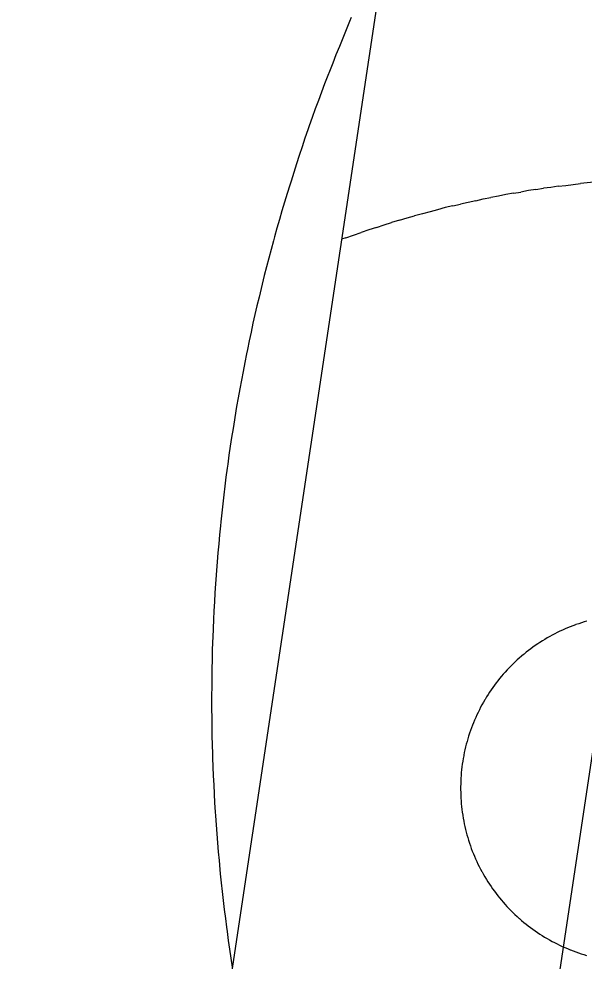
# Model space of a CAD drawing. Header units: metres. Extents: x 708058 to 716328, y 4237327 to 4243479.
# Drawn here: x 709996 to 710973, y 4240027 to 4241655 of the extents above; entities that cross this region are included whole.
import ezdxf

# ---------------------------------------------------------------- set-up
doc = ezdxf.new("R2010")
doc.units = ezdxf.units.M

msp = doc.modelspace()

# ---------------------------------------------------------------- linework, layer by layer
at = {"layer": 'AUX_DME ATE'}
msp.add_polyline3d([(710976, 4240615.2, 69.4), (710971.3, 4240613.8, 69.4), (710966.6, 4240612.4, 69.4), (710962, 4240610.8, 69.4), (710957.3, 4240609.2, 69.4), (710956.6, 4240609, 69.4), (710952, 4240607.3, 69.4), (710947.4, 4240605.5, 69.4), (710942.9, 4240603.6, 69.4), (710938.4, 4240601.7, 69.4), (710933.9, 4240599.7, 69.4), (710929.5, 4240597.7, 69.4), (710925, 4240595.5, 69.4), (710920.7, 4240593.3, 69.4), (710916.3, 4240591, 69.4), (710912, 4240588.7, 69.4), (710907.8, 4240586.3, 69.4), (710903.6, 4240583.8, 69.4), (710899.4, 4240581.2, 69.4), (710895.2, 4240578.6, 69.4), (710891.2, 4240575.9, 69.4), (710887.1, 4240573.1, 69.4), (710883.1, 4240570.3, 69.4), (710879.2, 4240567.4, 69.4), (710875.2, 4240564.5, 69.4), (710871.4, 4240561.4, 69.4), (710867.6, 4240558.4, 69.4), (710867, 4240557.9, 69.4), (710863.2, 4240554.7, 69.4), (710859.5, 4240551.5, 69.4), (710855.9, 4240548.2, 69.4), (710852.3, 4240544.9, 69.4), (710848.8, 4240541.5, 69.4), (710845.3, 4240538, 69.4), (710841.9, 4240534.5, 69.4), (710838.5, 4240531, 69.4), (710835.2, 4240527.4, 69.4), (710831.9, 4240523.7, 69.4), (710828.7, 4240520, 69.4), (710825.6, 4240516.2, 69.4), (710822.6, 4240512.4, 69.4), (710819.6, 4240508.5, 69.4), (710816.6, 4240504.6, 69.4), (710813.7, 4240500.6, 69.4), (710810.9, 4240496.6, 69.4), (710808.2, 4240492.5, 69.4), (710805.5, 4240488.4, 69.4), (710802.9, 4240484.3, 69.4), (710800.4, 4240480.1, 69.4), (710800, 4240479.4, 69.4), (710797.5, 4240475.2, 69.4), (710795.1, 4240470.9, 69.4), (710792.8, 4240466.6, 69.4), (710790.6, 4240462.2, 69.4), (710788.4, 4240457.8, 69.4), (710786.3, 4240453.4, 69.4), (710784.2, 4240449, 69.4), (710782.3, 4240444.5, 69.4), (710780.4, 4240439.9, 69.4), (710778.6, 4240435.4, 69.4), (710776.8, 4240430.8, 69.4), (710775.2, 4240426.2, 69.4), (710773.6, 4240421.6, 69.4), (710772.1, 4240416.9, 69.4), (710770.6, 4240412.2, 69.4), (710769.3, 4240407.5, 69.4), (710768, 4240402.8, 69.4), (710766.8, 4240398, 69.4), (710765.7, 4240393.3, 69.4), (710764.6, 4240388.5, 69.4), (710763.7, 4240383.7, 69.4), (710763.5, 4240382.9, 69.4), (710762.6, 4240378.1, 69.4), (710761.8, 4240373.3, 69.4), (710761.1, 4240368.4, 69.4), (710760.5, 4240363.5, 69.4), (710759.9, 4240358.7, 69.4), (710759.4, 4240353.8, 69.4), (710759, 4240348.9, 69.4), (710758.7, 4240344, 69.4), (710758.5, 4240339.1, 69.4), (710758.3, 4240334.2, 69.4), (710758.2, 4240329.3, 69.4), (710758.2, 4240324.4, 69.4), (710758.3, 4240319.6, 69.4), (710758.4, 4240314.7, 69.4), (710758.7, 4240309.8, 69.4), (710759, 4240304.9, 69.4), (710759.4, 4240300, 69.4), (710759.9, 4240295.1, 69.4), (710760.4, 4240290.2, 69.4), (710761.1, 4240285.4, 69.4), (710761.8, 4240280.5, 69.4), (710761.9, 4240279.8, 69.4), (710762.7, 4240274.9, 69.4), (710763.6, 4240270.1, 69.4), (710764.6, 4240265.3, 69.4), (710765.6, 4240260.5, 69.4), (710766.7, 4240255.7, 69.4), (710767.9, 4240251, 69.4), (710769.2, 4240246.3, 69.4), (710770.5, 4240241.6, 69.4), (710772, 4240236.9, 69.4), (710773.5, 4240232.2, 69.4), (710775.1, 4240227.6, 69.4), (710776.7, 4240223, 69.4), (710778.4, 4240218.4, 69.4), (710780.2, 4240213.8, 69.4), (710782.1, 4240209.3, 69.4), (710784.1, 4240204.8, 69.4), (710786.1, 4240200.3, 69.4), (710788.2, 4240195.9, 69.4), (710790.4, 4240191.5, 69.4), (710792.6, 4240187.2, 69.4), (710794.9, 4240182.9, 69.4), (710795.3, 4240182.2, 69.4), (710797.7, 4240177.9, 69.4), (710800.2, 4240173.7, 69.4), (710802.7, 4240169.5, 69.4), (710805.3, 4240165.3, 69.4), (710808, 4240161.2, 69.4), (710810.7, 4240157.1, 69.4), (710813.5, 4240153.1, 69.4), (710816.4, 4240149.1, 69.4), (710819.3, 4240145.2, 69.4), (710822.3, 4240141.3, 69.4), (710825.4, 4240137.5, 69.4), (710828.5, 4240133.7, 69.4), (710831.7, 4240130, 69.4), (710834.9, 4240126.3, 69.4), (710838.2, 4240122.7, 69.4), (710841.6, 4240119.2, 69.4), (710845, 4240115.6, 69.4), (710848.5, 4240112.2, 69.4), (710852, 4240108.8, 69.4), (710855.6, 4240105.5, 69.4), (710859.2, 4240102.2, 69.4), (710859.8, 4240101.7, 69.4), (710863.5, 4240098.4, 69.4), (710867.3, 4240095.3, 69.4), (710871.1, 4240092.2, 69.4), (710874.9, 4240089.2, 69.4), (710878.8, 4240086.2, 69.4), (710882.8, 4240083.3, 69.4), (710886.8, 4240080.5, 69.4), (710890.8, 4240077.7, 69.4), (710894.9, 4240075, 69.4), (710899, 4240072.4, 69.4), (710903.2, 4240069.8, 69.4), (710907.4, 4240067.3, 69.4), (710911.7, 4240064.9, 69.4), (710916, 4240062.5, 69.4), (710920.3, 4240060.3, 69.4), (710924.7, 4240058, 69.4), (710929.1, 4240055.9, 69.4), (710933.5, 4240053.8, 69.4), (710938, 4240051.8, 69.4), (710942.5, 4240049.9, 69.4), (710947, 4240048.1, 69.4), (710947.8, 4240047.8, 69.4), (710952.4, 4240046, 69.4), (710957, 4240044.3, 69.4), (710961.6, 4240042.7, 69.4), (710966.2, 4240041.1, 69.4), (710970.9, 4240039.7, 69.4), (710975.6, 4240038.3, 69.4)], dxfattribs=at)
msp.add_polyline3d([(710976, 4240615.2, 69.4), (710971.3, 4240613.8, 69.4), (710966.6, 4240612.4, 69.4), (710962, 4240610.8, 69.4), (710957.3, 4240609.2, 69.4), (710956.6, 4240609, 69.4), (710952, 4240607.3, 69.4), (710947.4, 4240605.5, 69.4), (710942.9, 4240603.6, 69.4), (710938.4, 4240601.7, 69.4), (710933.9, 4240599.7, 69.4), (710929.5, 4240597.7, 69.4), (710925, 4240595.5, 69.4), (710920.7, 4240593.3, 69.4), (710916.3, 4240591, 69.4), (710912, 4240588.7, 69.4), (710907.8, 4240586.3, 69.4), (710903.6, 4240583.8, 69.4), (710899.4, 4240581.2, 69.4), (710895.2, 4240578.6, 69.4), (710891.2, 4240575.9, 69.4), (710887.1, 4240573.1, 69.4), (710883.1, 4240570.3, 69.4), (710879.2, 4240567.4, 69.4), (710875.2, 4240564.5, 69.4), (710871.4, 4240561.4, 69.4), (710867.6, 4240558.4, 69.4), (710867, 4240557.9, 69.4), (710863.2, 4240554.7, 69.4), (710859.5, 4240551.5, 69.4), (710855.9, 4240548.2, 69.4), (710852.3, 4240544.9, 69.4), (710848.8, 4240541.5, 69.4), (710845.3, 4240538, 69.4), (710841.9, 4240534.5, 69.4), (710838.5, 4240531, 69.4), (710835.2, 4240527.4, 69.4), (710831.9, 4240523.7, 69.4), (710828.7, 4240520, 69.4), (710825.6, 4240516.2, 69.4), (710822.6, 4240512.4, 69.4), (710819.6, 4240508.5, 69.4), (710816.6, 4240504.6, 69.4), (710813.7, 4240500.6, 69.4), (710810.9, 4240496.6, 69.4), (710808.2, 4240492.5, 69.4), (710805.5, 4240488.4, 69.4), (710802.9, 4240484.3, 69.4), (710800.4, 4240480.1, 69.4), (710800, 4240479.4, 69.4), (710797.5, 4240475.2, 69.4), (710795.1, 4240470.9, 69.4), (710792.8, 4240466.6, 69.4), (710790.6, 4240462.2, 69.4), (710788.4, 4240457.8, 69.4), (710786.3, 4240453.4, 69.4), (710784.2, 4240449, 69.4), (710782.3, 4240444.5, 69.4), (710780.4, 4240439.9, 69.4), (710778.6, 4240435.4, 69.4), (710776.8, 4240430.8, 69.4), (710775.2, 4240426.2, 69.4), (710773.6, 4240421.6, 69.4), (710772.1, 4240416.9, 69.4), (710770.6, 4240412.2, 69.4), (710769.3, 4240407.5, 69.4), (710768, 4240402.8, 69.4), (710766.8, 4240398, 69.4), (710765.7, 4240393.3, 69.4), (710764.6, 4240388.5, 69.4), (710763.7, 4240383.7, 69.4), (710763.5, 4240382.9, 69.4), (710762.6, 4240378.1, 69.4), (710761.8, 4240373.3, 69.4), (710761.1, 4240368.4, 69.4), (710760.5, 4240363.5, 69.4), (710759.9, 4240358.7, 69.4), (710759.4, 4240353.8, 69.4), (710759, 4240348.9, 69.4), (710758.7, 4240344, 69.4), (710758.5, 4240339.1, 69.4), (710758.3, 4240334.2, 69.4), (710758.2, 4240329.3, 69.4), (710758.2, 4240324.4, 69.4), (710758.3, 4240319.6, 69.4), (710758.4, 4240314.7, 69.4), (710758.7, 4240309.8, 69.4), (710759, 4240304.9, 69.4), (710759.4, 4240300, 69.4), (710759.9, 4240295.1, 69.4), (710760.4, 4240290.2, 69.4), (710761.1, 4240285.4, 69.4), (710761.8, 4240280.5, 69.4), (710761.9, 4240279.8, 69.4), (710762.7, 4240274.9, 69.4), (710763.6, 4240270.1, 69.4), (710764.6, 4240265.3, 69.4), (710765.6, 4240260.5, 69.4), (710766.7, 4240255.7, 69.4), (710767.9, 4240251, 69.4), (710769.2, 4240246.3, 69.4), (710770.5, 4240241.6, 69.4), (710772, 4240236.9, 69.4), (710773.5, 4240232.2, 69.4), (710775.1, 4240227.6, 69.4), (710776.7, 4240223, 69.4), (710778.4, 4240218.4, 69.4), (710780.2, 4240213.8, 69.4), (710782.1, 4240209.3, 69.4), (710784.1, 4240204.8, 69.4), (710786.1, 4240200.3, 69.4), (710788.2, 4240195.9, 69.4), (710790.4, 4240191.5, 69.4), (710792.6, 4240187.2, 69.4), (710794.9, 4240182.9, 69.4), (710795.3, 4240182.2, 69.4), (710797.7, 4240177.9, 69.4), (710800.2, 4240173.7, 69.4), (710802.7, 4240169.5, 69.4), (710805.3, 4240165.3, 69.4), (710808, 4240161.2, 69.4), (710810.7, 4240157.1, 69.4), (710813.5, 4240153.1, 69.4), (710816.4, 4240149.1, 69.4), (710819.3, 4240145.2, 69.4), (710822.3, 4240141.3, 69.4), (710825.4, 4240137.5, 69.4), (710828.5, 4240133.7, 69.4), (710831.7, 4240130, 69.4), (710834.9, 4240126.3, 69.4), (710838.2, 4240122.7, 69.4), (710841.6, 4240119.2, 69.4), (710845, 4240115.6, 69.4), (710848.5, 4240112.2, 69.4), (710852, 4240108.8, 69.4), (710855.6, 4240105.5, 69.4), (710859.2, 4240102.2, 69.4), (710859.8, 4240101.7, 69.4), (710863.5, 4240098.4, 69.4), (710867.3, 4240095.3, 69.4), (710871.1, 4240092.2, 69.4), (710874.9, 4240089.2, 69.4), (710878.8, 4240086.2, 69.4), (710882.8, 4240083.3, 69.4), (710886.8, 4240080.5, 69.4), (710890.8, 4240077.7, 69.4), (710894.9, 4240075, 69.4), (710899, 4240072.4, 69.4), (710903.2, 4240069.8, 69.4), (710907.4, 4240067.3, 69.4), (710911.7, 4240064.9, 69.4), (710916, 4240062.5, 69.4), (710920.3, 4240060.3, 69.4), (710924.7, 4240058, 69.4), (710929.1, 4240055.9, 69.4), (710933.5, 4240053.8, 69.4), (710938, 4240051.8, 69.4), (710942.5, 4240049.9, 69.4), (710947, 4240048.1, 69.4), (710947.8, 4240047.8, 69.4), (710952.4, 4240046, 69.4), (710957, 4240044.3, 69.4), (710961.6, 4240042.7, 69.4), (710966.2, 4240041.1, 69.4), (710970.9, 4240039.7, 69.4), (710975.6, 4240038.3, 69.4)], dxfattribs=at)
at = {"layer": 'AUX_DME IAT'}
msp.add_polyline3d([(710575, 4237648, 129.2), (711346, 4242786.7, 129.2)], dxfattribs=at)
at = {"layer": 'AUX_LOC IAT'}
msp.add_polyline3d([(710852.4, 4243271.5, 107.7), (709995.8, 4237561.9, 107.7), (715039.4, 4239545.4, 13.8), (715091.9, 4239895.4, 13.8), (710852.4, 4243271.5, 107.7)], dxfattribs=at)
at = {"layer": 'AUX_RECNET LEAL'}
msp.add_polyline3d([(710569.5, 4241657.1, 235.9), (710566.7, 4241650.4, 235.9), (710560.7, 4241636.1, 235.9), (710554.7, 4241621.8, 235.9), (710548.9, 4241607.4, 235.9), (710543.1, 4241593.1, 235.9), (710537.4, 4241578.7, 235.9), (710531.7, 4241564.2, 235.9), (710529.1, 4241557.4, 235.9), (710523.5, 4241543, 235.9), (710518.1, 4241528.5, 235.9), (710512.7, 4241513.9, 235.9), (710507.4, 4241499.4, 235.9), (710502.2, 4241484.8, 235.9), (710497, 4241470.2, 235.9), (710494.6, 4241463.3, 235.9), (710489.6, 4241448.7, 235.9), (710484.6, 4241434, 235.9), (710479.7, 4241419.3, 235.9), (710474.9, 4241404.6, 235.9), (710470.1, 4241389.8, 235.9), (710465.5, 4241375, 235.9), (710463.3, 4241368.1, 235.9), (710458.7, 4241353.3, 235.9), (710454.3, 4241338.4, 235.9), (710449.9, 4241323.6, 235.9), (710445.5, 4241308.7, 235.9), (710441.3, 4241293.8, 235.9), (710437.1, 4241278.9, 235.9), (710435.2, 4241271.8, 235.9), (710431.1, 4241256.9, 235.9), (710427.2, 4241241.9, 235.9), (710423.3, 4241226.9, 235.9), (710419.4, 4241211.9, 235.9), (710415.7, 4241196.9, 235.9), (710412, 4241181.8, 235.9), (710410.3, 4241174.7, 235.9), (710406.8, 4241159.6, 235.9), (710403.3, 4241144.5, 235.9), (710399.9, 4241129.4, 235.9), (710396.6, 4241114.3, 235.9), (710393.3, 4241099.2, 235.9), (710390.2, 4241084, 235.9), (710388.7, 4241076.8, 235.9), (710385.6, 4241061.6, 235.9), (710382.7, 4241046.4, 235.9), (710379.8, 4241031.2, 235.9), (710377, 4241016, 235.9), (710374.2, 4241000.7, 235.9), (710371.6, 4240985.5, 235.9), (710370.4, 4240978.3, 235.9), (710367.8, 4240963, 235.9), (710365.4, 4240947.7, 235.9), (710363, 4240932.4, 235.9), (710360.7, 4240917.1, 235.9), (710358.4, 4240901.7, 235.9), (710356.3, 4240886.4, 235.9), (710355.3, 4240879.2, 235.9), (710353.3, 4240863.8, 235.9), (710351.3, 4240848.4, 235.9), (710349.5, 4240833.1, 235.9), (710347.7, 4240817.7, 235.9), (710346, 4240802.3, 235.9), (710344.3, 4240786.9, 235.9), (710343.6, 4240779.6, 235.9), (710342.1, 4240764.2, 235.9), (710340.7, 4240748.8, 235.9), (710339.3, 4240733.3, 235.9), (710338, 4240717.9, 235.9), (710336.8, 4240702.4, 235.9), (710335.7, 4240687, 235.9), (710335.2, 4240679.7, 235.9), (710334.2, 4240664.2, 235.9), (710333.3, 4240648.8, 235.9), (710332.5, 4240633.3, 235.9), (710331.7, 4240617.8, 235.9), (710331, 4240602.4, 235.9), (710330.4, 4240586.9, 235.9), (710330.2, 4240579.6, 235.9), (710329.7, 4240564.1, 235.9), (710329.3, 4240548.6, 235.9), (710329, 4240533.1, 235.9), (710328.7, 4240517.6, 235.9), (710328.6, 4240502.1, 235.9), (710328.5, 4240486.6, 235.9), (710328.5, 4240479.3, 235.9), (710328.5, 4240463.8, 235.9), (710328.7, 4240448.4, 235.9), (710328.9, 4240432.9, 235.9), (710329.1, 4240417.4, 235.9), (710329.5, 4240401.9, 235.9), (710329.9, 4240386.4, 235.9), (710330.2, 4240379.1, 235.9), (710330.7, 4240363.6, 235.9), (710331.4, 4240348.1, 235.9), (710332.1, 4240332.7, 235.9), (710332.9, 4240317.2, 235.9), (710333.7, 4240301.7, 235.9), (710334.7, 4240286.3, 235.9), (710335.2, 4240279, 235.9), (710336.2, 4240263.5, 235.9), (710337.4, 4240248.1, 235.9), (710338.6, 4240232.6, 235.9), (710339.9, 4240217.2, 235.9), (710341.3, 4240201.8, 235.9), (710342.8, 4240186.3, 235.9), (710343.5, 4240179.1, 235.9), (710345.1, 4240163.7, 235.9), (710346.8, 4240148.3, 235.9), (710348.5, 4240132.9, 235.9), (710350.3, 4240117.5, 235.9), (710352.3, 4240102.1, 235.9), (710354.2, 4240086.7, 235.9), (710355.2, 4240079.5, 235.9), (710357.3, 4240064.2, 235.9), (710359.5, 4240048.8, 235.9), (710361.7, 4240033.5, 235.9), (710364.1, 4240018.2, 235.9)], dxfattribs=at)
at = {"layer": 'INTERSECTIONS'}
for points in [[(711005.1, 4241375, 99.1), (710964.9, 4241370.5, 99.8)], [(710849.5, 4241354, 102.1), (710862.4, 4241356, 101.8)], [(710875.4, 4241358.5, 101.6), (710862.4, 4241356, 101.8)], [(710888.2, 4241360.5, 101.3), (710875.4, 4241358.5, 101.6)], [(710888.2, 4241360.5, 101.3), (710901.1, 4241362.5, 101.1)], [(710914, 4241364, 100.8), (710901.1, 4241362.5, 101.1)], [(710926.8, 4241366, 100.6), (710914, 4241364, 100.8)], [(710926.8, 4241366, 100.6), (710939.6, 4241367.5, 100.3)], [(710939.6, 4241367.5, 100.3), (710952.2, 4241369, 100.1)], [(710952.2, 4241369, 100.1), (710964.9, 4241370.5, 99.8)], [(710784.3, 4241341, 103.3), (710771.2, 4241338, 103.6)], [(710784.3, 4241341, 103.3), (710797.4, 4241344, 103.1)], [(710797.4, 4241344, 103.1), (710810.4, 4241346.5, 102.8)], [(710823.5, 4241349, 102.6), (710810.4, 4241346.5, 102.8)], [(710836.5, 4241351.5, 102.3), (710823.5, 4241349, 102.6)], [(710849.5, 4241354, 102.1), (710836.5, 4241351.5, 102.3)], [(710718.6, 4241325.5, 104.6), (710705.4, 4241322, 104.8)], [(710731.8, 4241329, 104.3), (710718.6, 4241325.5, 104.6)], [(710744.9, 4241332, 104.1), (710731.8, 4241329, 104.3)], [(710744.9, 4241332, 104.1), (710758.1, 4241335, 103.8)], [(710771.2, 4241338, 103.6), (710758.1, 4241335, 103.8)], [(710652.5, 4241307.5, 105.8), (710639.2, 4241303.5, 106.1)], [(710652.5, 4241307.5, 105.8), (710665.8, 4241311.5, 105.6)], [(710665.8, 4241311.5, 105.6), (710678.9, 4241315, 105.3)], [(710692.2, 4241318.5, 105.1), (710678.9, 4241315, 105.3)], [(710705.4, 4241322, 104.8), (710692.2, 4241318.5, 105.1)], [(710599.6, 4241290.5, 106.8), (710586.4, 4241286, 107.1)], [(710612.8, 4241295, 106.6), (710599.6, 4241290.5, 106.8)], [(710612.8, 4241295, 106.6), (710626.1, 4241299.5, 106.3)], [(710626.1, 4241299.5, 106.3), (710639.2, 4241303.5, 106.1)], [(710560, 4241277, 107.6), (710552.8, 4241274.5, 107.7)], [(710560, 4241277, 107.6), (710573.2, 4241281.5, 107.3)], [(710573.2, 4241281.5, 107.3), (710586.4, 4241286, 107.1)]]:
    msp.add_polyline3d(points, dxfattribs=at)

doc.saveas('drawing.dxf')
